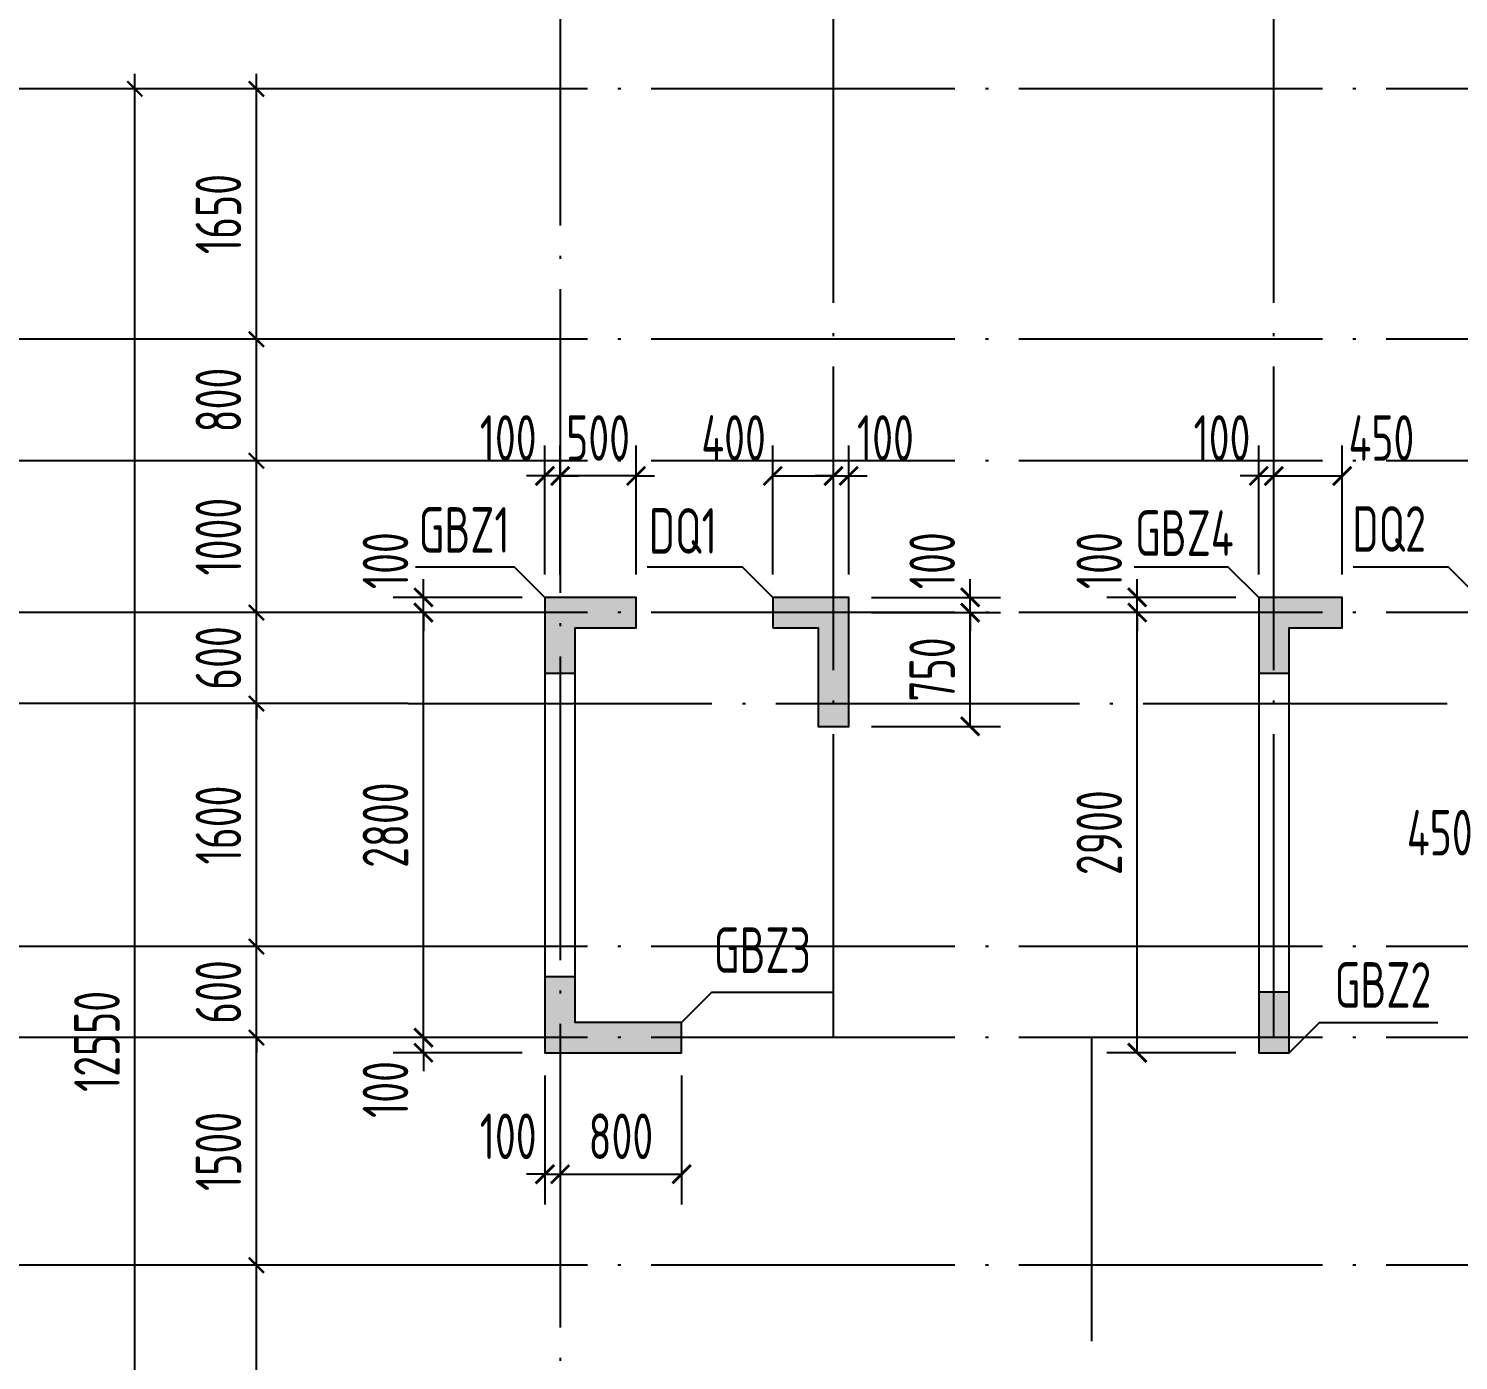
# Model space of a CAD drawing. Extents: x -812054 to 22247, y -644080 to 1003627.
# Drawn here: x -484319 to -474904, y -285887 to -277113 of the extents above; entities that cross this region are included whole.
import ezdxf
from ezdxf.enums import TextEntityAlignment as Align

# ---------------------------------------------------------------- set-up
doc = ezdxf.new("R2010")
doc.units = 0
doc.header["$LTSCALE"] = 1000
doc.linetypes.add('DOTE', pattern=[2.42, 2, -0.2, 0.02, -0.2])
doc.layers.get('0').update_dxf_attribs({"linetype": 'CONTINUOUS'})
doc.layers.get('DEFPOINTS').update_dxf_attribs({"linetype": 'CONTINUOUS'})
for name, color, linetype in [('A-AXIS', 1, 'CONTINUOUS'), ('A-DOTE', 10, 'DOTE'), ('S-Q墙实线', 6, 'CONTINUOUS'), ('S-Q墙标注', 3, 'CONTINUOUS'), ('S-X详图填充', 252, 'CONTINUOUS'), ('S-X详图实线', 4, 'CONTINUOUS'), ('S-Y一般标注', 3, 'CONTINUOUS'), ('S-Z柱编号', 6, 'CONTINUOUS')]:
    doc.layers.add(name, color=color, linetype=linetype)
doc.styles.add('TSSD_DIMENSION', font='Tssdeng.shx', dxfattribs={"width": 0.7, "bigfont": 'tssdchn.shx'})
doc.styles.add('TSSD_REIN', font='tssdeng.shx', dxfattribs={"width": 0.7, "height": 300, "bigfont": 'tssdchn.shx'})
doc.styles.add('结构文字', font='zstxt.shx', dxfattribs={"width": 0.7, "bigfont": 'zshz.shx'})
doc.dimstyles.new('STRUCK', dxfattribs={"dimtxt": 400, "dimasz": 121, "dimexe": 200, "dimexo": 150, "dimgap": 115, "dimtad": 1, "dimdec": 0, "dimdsep": 46, "dimtxsty": '结构文字', "dimblk": 'ARCHTICK', "dimcen": 400, "dimclrd": 3, "dimclre": 3, "dimclrt": 7, "dimadec": 0, "dimazin": 0, "dimtfac": 1, "dimtdec": 0, "dimtix": 1, "dimtmove": 2, "dimatfit": 3, "dimldrblk": '_DIMX', "dimfxl": 1, "dimtolj": 1, "dimtzin": 0, "dimarcsym": 0})
doc.dimstyles.new('TSSD_100_100', dxfattribs={"dimtxt": 300, "dimasz": 100, "dimexe": 100, "dimexo": 250, "dimgap": 100, "dimtad": 1, "dimdec": 0, "dimzin": 0, "dimdsep": 46, "dimtxsty": 'TSSD_DIMENSION', "dimblk": 'ARCHTICK', "dimcen": 0, "dimdle": 100, "dimclrt": 7, "dimadec": 0, "dimazin": 0, "dimtfac": 1, "dimtdec": 0, "dimtix": 1, "dimtmove": 2, "dimatfit": 3, "dimldrblk": 'ARCHTICK', "dimfxl": 1, "dimtolj": 1, "dimtzin": 0, "dimarcsym": 0})

# ---------------------------------------------------------------- blocks, each defined once
blk = doc.blocks.new('_ArchTick')
at = {"color": 0, "linetype": 'ByBlock', "const_width": 0.15}
blk.add_lwpolyline([(-0.5, -0.5), (0.5, 0.5)], dxfattribs=at)
blk = doc.blocks.new('*D161')
at = {"layer": 'DEFPOINTS', "color": 0, "transparency": 16777216}
for p in [(2600, 10900), (3600, 10900), (3600, 9400)]:
    blk.add_point(p, dxfattribs=at)
at = {"layer": 'S-Y一般标注', "color": 0, "lineweight": -2, "transparency": 16777216}
for p, q in [((2600, 9300), (2600, 11000)), ((3350, 10900), (2500, 10900)), ((3350, 9400), (2500, 9400))]:
    blk.add_line(p, q, dxfattribs=at)
at = {"layer": 'S-Y一般标注', "color": 0, "lineweight": -2, "transparency": 16777216, "xscale": 100, "yscale": 100, "zscale": 100}
for p, rotation in [((2600, 10900), 90), ((2600, 9400), 270)]:
    blk.add_blockref('_ArchTick', p, dxfattribs=dict(at, rotation=rotation))
at = {"layer": 'S-Y一般标注', "color": 7, "transparency": 16777216, "insert": (2350, 10150), "char_height": 300, "attachment_point": 5, "rotation": 90, "style": 'TSSD_DIMENSION'}
blk.add_mtext('\\A1;1500', dxfattribs=at)
blk = doc.blocks.new('*D162')
at = {"layer": 'DEFPOINTS', "color": 0, "transparency": 16777216}
for p in [(2600, 11500), (3600, 11500), (3600, 10900)]:
    blk.add_point(p, dxfattribs=at)
at = {"layer": 'S-Y一般标注', "color": 0, "lineweight": -2, "transparency": 16777216}
for p, q in [((2600, 11500), (2600, 11600)), ((3350, 11500), (2500, 11500)), ((2600, 10900), (2600, 11500)), ((3350, 10900), (2500, 10900)), ((2600, 10900), (2600, 10800))]:
    blk.add_line(p, q, dxfattribs=at)
at = {"layer": 'S-Y一般标注', "color": 0, "lineweight": -2, "transparency": 16777216, "xscale": 100, "yscale": 100, "zscale": 100}
for p, rotation in [((2600, 11500), 270), ((2600, 10900), 90)]:
    blk.add_blockref('_ArchTick', p, dxfattribs=dict(at, rotation=rotation))
at = {"layer": 'S-Y一般标注', "color": 7, "transparency": 16777216, "insert": (2350, 11200), "char_height": 300, "attachment_point": 5, "rotation": 90, "style": 'TSSD_DIMENSION'}
blk.add_mtext('\\A1;600', dxfattribs=at)
blk = doc.blocks.new('*D163')
at = {"layer": 'DEFPOINTS', "color": 0, "transparency": 16777216}
for p in [(2600, 13100.3), (3600, 13100.3), (3600, 11500)]:
    blk.add_point(p, dxfattribs=at)
at = {"layer": 'S-Y一般标注', "color": 0, "lineweight": -2, "transparency": 16777216}
for p, q in [((2600, 11400), (2600, 13200.3)), ((3350, 13100.3), (2500, 13100.3)), ((3350, 11500), (2500, 11500))]:
    blk.add_line(p, q, dxfattribs=at)
at = {"layer": 'S-Y一般标注', "color": 0, "lineweight": -2, "transparency": 16777216, "xscale": 100, "yscale": 100, "zscale": 100}
for p, rotation in [((2600, 13100.3), 90), ((2600, 11500), 270)]:
    blk.add_blockref('_ArchTick', p, dxfattribs=dict(at, rotation=rotation))
at = {"layer": 'S-Y一般标注', "color": 7, "transparency": 16777216, "insert": (2350, 12300.2), "char_height": 300, "attachment_point": 5, "rotation": 90, "style": 'TSSD_DIMENSION'}
blk.add_mtext('\\A1;1600', dxfattribs=at)
blk = doc.blocks.new('*D164')
at = {"layer": 'DEFPOINTS', "color": 0, "transparency": 16777216}
for p in [(2600, 13700), (3600, 13700), (3600, 13100.3)]:
    blk.add_point(p, dxfattribs=at)
at = {"layer": 'S-Y一般标注', "color": 0, "lineweight": -2, "transparency": 16777216}
for p, q in [((2600, 13700), (2600, 13800)), ((3350, 13700), (2500, 13700)), ((2600, 13100.3), (2600, 13700)), ((3350, 13100.3), (2500, 13100.3)), ((2600, 13100.3), (2600, 13000.3))]:
    blk.add_line(p, q, dxfattribs=at)
at = {"layer": 'S-Y一般标注', "color": 0, "lineweight": -2, "transparency": 16777216, "xscale": 100, "yscale": 100, "zscale": 100}
for p, rotation in [((2600, 13700), 270), ((2600, 13100.3), 90)]:
    blk.add_blockref('_ArchTick', p, dxfattribs=dict(at, rotation=rotation))
at = {"layer": 'S-Y一般标注', "color": 7, "transparency": 16777216, "insert": (2350, 13400.2), "char_height": 300, "attachment_point": 5, "rotation": 90, "style": 'TSSD_DIMENSION'}
blk.add_mtext('\\A1;600', dxfattribs=at)
blk = doc.blocks.new('*D165')
at = {"layer": 'DEFPOINTS', "color": 0, "transparency": 16777216}
for p in [(2600, 14700), (3600, 14700), (3600, 13700)]:
    blk.add_point(p, dxfattribs=at)
at = {"layer": 'S-Y一般标注', "color": 0, "lineweight": -2, "transparency": 16777216}
for p, q in [((2600, 13600), (2600, 14800)), ((3350, 14700), (2500, 14700)), ((3350, 13700), (2500, 13700))]:
    blk.add_line(p, q, dxfattribs=at)
at = {"layer": 'S-Y一般标注', "color": 0, "lineweight": -2, "transparency": 16777216, "xscale": 100, "yscale": 100, "zscale": 100}
for p, rotation in [((2600, 14700), 90), ((2600, 13700), 270)]:
    blk.add_blockref('_ArchTick', p, dxfattribs=dict(at, rotation=rotation))
at = {"layer": 'S-Y一般标注', "color": 7, "transparency": 16777216, "insert": (2350, 14200), "char_height": 300, "attachment_point": 5, "rotation": 90, "style": 'TSSD_DIMENSION'}
blk.add_mtext('\\A1;1000', dxfattribs=at)
blk = doc.blocks.new('*D166')
at = {"layer": 'DEFPOINTS', "color": 0, "transparency": 16777216}
for p in [(1800, 17150), (3600, 17150), (3600, 4600)]:
    blk.add_point(p, dxfattribs=at)
at = {"layer": 'S-Y一般标注', "color": 0, "lineweight": -2, "transparency": 16777216}
for p, q in [((1800, 4500), (1800, 17250)), ((3350, 17150), (1700, 17150)), ((3350, 4600), (1700, 4600))]:
    blk.add_line(p, q, dxfattribs=at)
at = {"layer": 'S-Y一般标注', "color": 0, "lineweight": -2, "transparency": 16777216, "xscale": 100, "yscale": 100, "zscale": 100}
for p, rotation in [((1800, 17150), 90), ((1800, 4600), 270)]:
    blk.add_blockref('_ArchTick', p, dxfattribs=dict(at, rotation=rotation))
at = {"layer": 'S-Y一般标注', "color": 7, "transparency": 16777216, "insert": (1550, 10875), "char_height": 300, "attachment_point": 5, "rotation": 90, "style": 'TSSD_DIMENSION'}
blk.add_mtext('\\A1;12550', dxfattribs=at)
blk = doc.blocks.new('*D167')
at = {"layer": 'DEFPOINTS', "color": 0, "transparency": 16777216}
for p in [(2600, 15500), (3600, 15500), (3600, 14700)]:
    blk.add_point(p, dxfattribs=at)
at = {"layer": 'S-Y一般标注', "color": 0, "lineweight": -2, "transparency": 16777216}
for p, q in [((2600, 14600), (2600, 15600)), ((3350, 15500), (2500, 15500)), ((3350, 14700), (2500, 14700))]:
    blk.add_line(p, q, dxfattribs=at)
at = {"layer": 'S-Y一般标注', "color": 0, "lineweight": -2, "transparency": 16777216, "xscale": 100, "yscale": 100, "zscale": 100}
for p, rotation in [((2600, 15500), 90), ((2600, 14700), 270)]:
    blk.add_blockref('_ArchTick', p, dxfattribs=dict(at, rotation=rotation))
at = {"layer": 'S-Y一般标注', "color": 7, "transparency": 16777216, "insert": (2350, 15100), "char_height": 300, "attachment_point": 5, "rotation": 90, "style": 'TSSD_DIMENSION'}
blk.add_mtext('\\A1;800', dxfattribs=at)
blk = doc.blocks.new('*D169')
at = {"layer": 'DEFPOINTS', "color": 0, "transparency": 16777216}
for p in [(2600, 9400), (3600, 9400), (3600, 6400)]:
    blk.add_point(p, dxfattribs=at)
at = {"layer": 'S-Y一般标注', "color": 0, "lineweight": -2, "transparency": 16777216}
for p, q in [((2600, 6300), (2600, 9500)), ((3350, 9400), (2500, 9400)), ((3350, 6400), (2500, 6400))]:
    blk.add_line(p, q, dxfattribs=at)
at = {"layer": 'S-Y一般标注', "color": 0, "lineweight": -2, "transparency": 16777216, "xscale": 100, "yscale": 100, "zscale": 100}
for p, rotation in [((2600, 9400), 90), ((2600, 6400), 270)]:
    blk.add_blockref('_ArchTick', p, dxfattribs=dict(at, rotation=rotation))
at = {"layer": 'S-Y一般标注', "color": 7, "transparency": 16777216, "insert": (2350, 7900), "char_height": 300, "attachment_point": 5, "rotation": 90, "style": 'TSSD_DIMENSION'}
blk.add_mtext('\\A1;3000', dxfattribs=at)
blk = doc.blocks.new('*D198')
at = {"layer": 'DEFPOINTS', "color": 0, "transparency": 16777216}
for p in [(2600, 17150), (3600, 17150), (3600, 15500)]:
    blk.add_point(p, dxfattribs=at)
at = {"layer": 'S-Y一般标注', "color": 0, "lineweight": -2, "transparency": 16777216}
for p, q in [((2600, 15400), (2600, 17250)), ((3350, 17150), (2500, 17150)), ((3350, 15500), (2500, 15500))]:
    blk.add_line(p, q, dxfattribs=at)
at = {"layer": 'S-Y一般标注', "color": 0, "lineweight": -2, "transparency": 16777216, "xscale": 100, "yscale": 100, "zscale": 100}
for p, rotation in [((2600, 17150), 90), ((2600, 15500), 270)]:
    blk.add_blockref('_ArchTick', p, dxfattribs=dict(at, rotation=rotation))
at = {"layer": 'S-Y一般标注', "color": 7, "transparency": 16777216, "insert": (2350, 16325), "char_height": 300, "attachment_point": 5, "rotation": 90, "style": 'TSSD_DIMENSION'}
blk.add_mtext('\\A1;1650', dxfattribs=at)
blk = doc.blocks.new('*D1658')
at = {"layer": 'DEFPOINTS', "color": 0, "transparency": 16777216}
for p in [(-481718.9, -283760.3), (-480918.9, -283760.3), (-480918.9, -283860.3)]:
    blk.add_point(p, dxfattribs=at)
at = {"layer": 'S-Q墙标注', "color": 3, "lineweight": -2, "transparency": 16777216}
for p, q in [((-481718.9, -283760.3), (-481718.9, -283639.3)), ((-481068.9, -283760.3), (-481918.9, -283760.3)), ((-481718.9, -283860.3), (-481718.9, -283760.3)), ((-481068.9, -283860.3), (-481918.9, -283860.3)), ((-481718.9, -283860.3), (-481718.9, -283981.3))]:
    blk.add_line(p, q, dxfattribs=at)
at = {"layer": 'S-Q墙标注', "color": 3, "lineweight": -2, "transparency": 16777216, "xscale": 121, "yscale": 121, "zscale": 121}
for p, rotation in [((-481718.9, -283760.3), 270), ((-481718.9, -283860.3), 90)]:
    blk.add_blockref('_ArchTick', p, dxfattribs=dict(at, rotation=rotation))
at = {"layer": 'S-Q墙标注', "color": 7, "transparency": 16777216, "insert": (-481968.9, -284102.3), "char_height": 300, "attachment_point": 5, "rotation": 90, "style": 'TSSD_REIN'}
blk.add_mtext('\\A1;100', dxfattribs=at)
blk = doc.blocks.new('_DIMX')
blk.add_line((-150, 0), (150, 0))
at = {"const_width": 50}
blk.add_lwpolyline([(-70, -70), (70, 70)], dxfattribs=at)
blk = doc.blocks.new('*D1659')
at = {"layer": 'DEFPOINTS', "color": 0, "transparency": 16777216}
for p in [(-481718.9, -280960.3), (-480918.9, -280960.3), (-480918.9, -283760.3)]:
    blk.add_point(p, dxfattribs=at)
at = {"layer": 'S-Q墙标注', "color": 3, "lineweight": -2, "transparency": 16777216}
for p, q in [((-481068.9, -280960.3), (-481918.9, -280960.3)), ((-481718.9, -283760.3), (-481718.9, -280960.3)), ((-481068.9, -283760.3), (-481918.9, -283760.3))]:
    blk.add_line(p, q, dxfattribs=at)
at = {"layer": 'S-Q墙标注', "color": 3, "lineweight": -2, "transparency": 16777216, "xscale": 121, "yscale": 121, "zscale": 121}
for p, rotation in [((-481718.9, -280960.3), 90), ((-481718.9, -283760.3), 270)]:
    blk.add_blockref('_ArchTick', p, dxfattribs=dict(at, rotation=rotation))
at = {"layer": 'S-Q墙标注', "color": 7, "transparency": 16777216, "insert": (-481968.9, -282360.3), "char_height": 300, "attachment_point": 5, "rotation": 90, "style": 'TSSD_REIN'}
blk.add_mtext('\\A1;2800', dxfattribs=at)
blk = doc.blocks.new('*D1660')
at = {"layer": 'DEFPOINTS', "color": 0, "transparency": 16777216}
for p in [(-481718.9, -280860.3), (-480918.9, -280860.3), (-480918.9, -280960.3)]:
    blk.add_point(p, dxfattribs=at)
at = {"layer": 'S-Q墙标注', "color": 3, "lineweight": -2, "transparency": 16777216}
for p, q in [((-481718.9, -280860.3), (-481718.9, -280739.3)), ((-481068.9, -280860.3), (-481918.9, -280860.3)), ((-481718.9, -280960.3), (-481718.9, -280860.3)), ((-481068.9, -280960.3), (-481918.9, -280960.3)), ((-481718.9, -280960.3), (-481718.9, -281081.3))]:
    blk.add_line(p, q, dxfattribs=at)
at = {"layer": 'S-Q墙标注', "color": 3, "lineweight": -2, "transparency": 16777216, "xscale": 121, "yscale": 121, "zscale": 121}
for p, rotation in [((-481718.9, -280860.3), 270), ((-481718.9, -280960.3), 90)]:
    blk.add_blockref('_ArchTick', p, dxfattribs=dict(at, rotation=rotation))
at = {"layer": 'S-Q墙标注', "color": 7, "transparency": 16777216, "insert": (-481968.9, -280618.4), "char_height": 300, "attachment_point": 5, "rotation": 90, "style": 'TSSD_REIN'}
blk.add_mtext('\\A1;100', dxfattribs=at)
blk = doc.blocks.new('*D1661')
at = {"layer": 'DEFPOINTS', "color": 0, "transparency": 16777216}
for p in [(-480918.9, -283860.3), (-480818.9, -283860.3), (-480818.9, -284660.3)]:
    blk.add_point(p, dxfattribs=at)
at = {"layer": 'S-Q墙标注', "color": 3, "lineweight": -2, "transparency": 16777216}
for p, q in [((-480918.9, -284010.3), (-480918.9, -284860.3)), ((-480818.9, -284010.3), (-480818.9, -284860.3)), ((-480918.9, -284660.3), (-481039.9, -284660.3)), ((-480918.9, -284660.3), (-480818.9, -284660.3)), ((-480818.9, -284660.3), (-480697.9, -284660.3))]:
    blk.add_line(p, q, dxfattribs=at)
at = {"layer": 'S-Q墙标注', "color": 3, "lineweight": -2, "transparency": 16777216, "xscale": 121, "yscale": 121, "zscale": 121}
blk.add_blockref('_ArchTick', (-480918.9, -284660.3), dxfattribs=at)
at = {"layer": 'S-Q墙标注', "color": 3, "lineweight": -2, "transparency": 16777216, "xscale": 121, "yscale": 121, "zscale": 121, "rotation": 180}
blk.add_blockref('_ArchTick', (-480818.9, -284660.3), dxfattribs=at)
at = {"layer": 'S-Q墙标注', "color": 7, "transparency": 16777216, "insert": (-481160.8, -284410.3), "char_height": 300, "attachment_point": 5, "style": 'TSSD_REIN'}
blk.add_mtext('\\A1;100', dxfattribs=at)
blk = doc.blocks.new('*D1662')
at = {"layer": 'DEFPOINTS', "color": 0, "transparency": 16777216}
for p in [(-480818.9, -283860.3), (-480018.8, -283860.3), (-480018.8, -284660.3)]:
    blk.add_point(p, dxfattribs=at)
at = {"layer": 'S-Q墙标注', "color": 3, "lineweight": -2, "transparency": 16777216}
for p, q in [((-480818.9, -284010.3), (-480818.9, -284860.3)), ((-480018.8, -284010.3), (-480018.8, -284860.3)), ((-480818.9, -284660.3), (-480018.8, -284660.3))]:
    blk.add_line(p, q, dxfattribs=at)
at = {"layer": 'S-Q墙标注', "color": 3, "lineweight": -2, "transparency": 16777216, "xscale": 121, "yscale": 121, "zscale": 121, "rotation": 180}
blk.add_blockref('_ArchTick', (-480818.9, -284660.3), dxfattribs=at)
at = {"layer": 'S-Q墙标注', "color": 3, "lineweight": -2, "transparency": 16777216, "xscale": 121, "yscale": 121, "zscale": 121}
blk.add_blockref('_ArchTick', (-480018.8, -284660.3), dxfattribs=at)
at = {"layer": 'S-Q墙标注', "color": 7, "transparency": 16777216, "insert": (-480418.8, -284410.3), "char_height": 300, "attachment_point": 5, "style": 'TSSD_REIN'}
blk.add_mtext('\\A1;800', dxfattribs=at)
blk = doc.blocks.new('*D1665')
at = {"layer": 'DEFPOINTS', "color": 0, "transparency": 16777216}
for p in [(-480818.9, -280060.3), (-480818.9, -280860.3), (-480318.9, -280860.3)]:
    blk.add_point(p, dxfattribs=at)
at = {"layer": 'S-Q墙标注', "color": 3, "lineweight": -2, "transparency": 16777216}
for p, q in [((-480818.9, -280710.3), (-480818.9, -279860.3)), ((-480318.9, -280710.3), (-480318.9, -279860.3)), ((-480818.9, -280060.3), (-480939.9, -280060.3)), ((-480318.9, -280060.3), (-480818.9, -280060.3)), ((-480318.9, -280060.3), (-480197.9, -280060.3))]:
    blk.add_line(p, q, dxfattribs=at)
at = {"layer": 'S-Q墙标注', "color": 3, "lineweight": -2, "transparency": 16777216, "xscale": 121, "yscale": 121, "zscale": 121}
blk.add_blockref('_ArchTick', (-480818.9, -280060.3), dxfattribs=at)
at = {"layer": 'S-Q墙标注', "color": 3, "lineweight": -2, "transparency": 16777216, "xscale": 121, "yscale": 121, "zscale": 121, "rotation": 180}
blk.add_blockref('_ArchTick', (-480318.9, -280060.3), dxfattribs=at)
at = {"layer": 'S-Q墙标注', "color": 7, "transparency": 16777216, "insert": (-480568.9, -279810.3), "char_height": 300, "attachment_point": 5, "style": 'TSSD_REIN'}
blk.add_mtext('\\A1;500', dxfattribs=at)
blk = doc.blocks.new('*D1666')
at = {"layer": 'DEFPOINTS', "color": 0, "transparency": 16777216}
for p in [(-480918.9, -280060.3), (-480918.9, -280860.3), (-480818.9, -280860.3)]:
    blk.add_point(p, dxfattribs=at)
at = {"layer": 'S-Q墙标注', "color": 3, "lineweight": -2, "transparency": 16777216}
for p, q in [((-480918.9, -280710.3), (-480918.9, -279860.3)), ((-480818.9, -280710.3), (-480818.9, -279860.3)), ((-480918.9, -280060.3), (-481039.9, -280060.3)), ((-480818.9, -280060.3), (-480918.9, -280060.3)), ((-480818.9, -280060.3), (-480697.9, -280060.3))]:
    blk.add_line(p, q, dxfattribs=at)
at = {"layer": 'S-Q墙标注', "color": 3, "lineweight": -2, "transparency": 16777216, "xscale": 121, "yscale": 121, "zscale": 121}
blk.add_blockref('_ArchTick', (-480918.9, -280060.3), dxfattribs=at)
at = {"layer": 'S-Q墙标注', "color": 3, "lineweight": -2, "transparency": 16777216, "xscale": 121, "yscale": 121, "zscale": 121, "rotation": 180}
blk.add_blockref('_ArchTick', (-480818.9, -280060.3), dxfattribs=at)
at = {"layer": 'S-Q墙标注', "color": 7, "transparency": 16777216, "insert": (-481160.8, -279810.3), "char_height": 300, "attachment_point": 5, "style": 'TSSD_REIN'}
blk.add_mtext('\\A1;100', dxfattribs=at)
blk = doc.blocks.new('*D1677')
at = {"layer": 'DEFPOINTS', "color": 0, "transparency": 16777216}
for p in [(-478918.8, -280960.3), (-478118.8, -280960.3), (-478918.8, -281710.3)]:
    blk.add_point(p, dxfattribs=at)
at = {"layer": 'S-Q墙标注', "color": 3, "lineweight": -2, "transparency": 16777216}
for p, q in [((-478768.8, -280960.3), (-477918.8, -280960.3)), ((-478118.8, -281710.3), (-478118.8, -280960.3)), ((-478768.8, -281710.3), (-477918.8, -281710.3))]:
    blk.add_line(p, q, dxfattribs=at)
at = {"layer": 'S-Q墙标注', "color": 3, "lineweight": -2, "transparency": 16777216, "xscale": 121, "yscale": 121, "zscale": 121}
for p, rotation in [((-478118.8, -280960.3), 90), ((-478118.8, -281710.3), 270)]:
    blk.add_blockref('_ArchTick', p, dxfattribs=dict(at, rotation=rotation))
at = {"layer": 'S-Q墙标注', "color": 7, "transparency": 16777216, "insert": (-478368.8, -281335.3), "char_height": 300, "attachment_point": 5, "rotation": 90, "style": 'TSSD_REIN'}
blk.add_mtext('\\A1;750', dxfattribs=at)
blk = doc.blocks.new('*D1678')
at = {"layer": 'DEFPOINTS', "color": 0, "transparency": 16777216}
for p in [(-478918.8, -280860.3), (-478118.8, -280860.3), (-478918.8, -280960.3)]:
    blk.add_point(p, dxfattribs=at)
at = {"layer": 'S-Q墙标注', "color": 3, "lineweight": -2, "transparency": 16777216}
for p, q in [((-478118.8, -280860.3), (-478118.8, -280739.3)), ((-478768.8, -280860.3), (-477918.8, -280860.3)), ((-478118.8, -280960.3), (-478118.8, -280860.3)), ((-478768.8, -280960.3), (-477918.8, -280960.3)), ((-478118.8, -280960.3), (-478118.8, -281081.3))]:
    blk.add_line(p, q, dxfattribs=at)
at = {"layer": 'S-Q墙标注', "color": 3, "lineweight": -2, "transparency": 16777216, "xscale": 121, "yscale": 121, "zscale": 121}
for p, rotation in [((-478118.8, -280860.3), 270), ((-478118.8, -280960.3), 90)]:
    blk.add_blockref('_ArchTick', p, dxfattribs=dict(at, rotation=rotation))
at = {"layer": 'S-Q墙标注', "color": 7, "transparency": 16777216, "insert": (-478368.8, -280618.4), "char_height": 300, "attachment_point": 5, "rotation": 90, "style": 'TSSD_REIN'}
blk.add_mtext('\\A1;100', dxfattribs=at)
blk = doc.blocks.new('*D1679')
at = {"layer": 'DEFPOINTS', "color": 0, "transparency": 16777216}
for p in [(-479018.9, -280060.3), (-479418.8, -280860.3), (-479018.9, -280860.3)]:
    blk.add_point(p, dxfattribs=at)
at = {"layer": 'S-Q墙标注', "color": 3, "lineweight": -2, "transparency": 16777216}
for p, q in [((-479418.8, -280710.3), (-479418.8, -279860.3)), ((-479018.9, -280710.3), (-479018.9, -279860.3)), ((-479418.8, -280060.3), (-479018.9, -280060.3))]:
    blk.add_line(p, q, dxfattribs=at)
at = {"layer": 'S-Q墙标注', "color": 3, "lineweight": -2, "transparency": 16777216, "xscale": 121, "yscale": 121, "zscale": 121, "rotation": 180}
blk.add_blockref('_ArchTick', (-479418.8, -280060.3), dxfattribs=at)
at = {"layer": 'S-Q墙标注', "color": 3, "lineweight": -2, "transparency": 16777216, "xscale": 121, "yscale": 121, "zscale": 121}
blk.add_blockref('_ArchTick', (-479018.9, -280060.3), dxfattribs=at)
at = {"layer": 'S-Q墙标注', "color": 7, "transparency": 16777216, "insert": (-479676.8, -279810.3), "char_height": 300, "attachment_point": 5, "style": 'TSSD_REIN'}
blk.add_mtext('\\A1;400', dxfattribs=at)
blk = doc.blocks.new('*D1680')
at = {"layer": 'DEFPOINTS', "color": 0, "transparency": 16777216}
for p in [(-478918.8, -280060.3), (-479018.9, -280860.3), (-478918.8, -280860.3)]:
    blk.add_point(p, dxfattribs=at)
at = {"layer": 'S-Q墙标注', "color": 3, "lineweight": -2, "transparency": 16777216}
for p, q in [((-479018.9, -280710.3), (-479018.9, -279860.3)), ((-478918.8, -280710.3), (-478918.8, -279860.3)), ((-479018.9, -280060.3), (-479139.9, -280060.3)), ((-479018.9, -280060.3), (-478918.8, -280060.3)), ((-478918.8, -280060.3), (-478797.8, -280060.3))]:
    blk.add_line(p, q, dxfattribs=at)
at = {"layer": 'S-Q墙标注', "color": 3, "lineweight": -2, "transparency": 16777216, "xscale": 121, "yscale": 121, "zscale": 121}
blk.add_blockref('_ArchTick', (-479018.9, -280060.3), dxfattribs=at)
at = {"layer": 'S-Q墙标注', "color": 3, "lineweight": -2, "transparency": 16777216, "xscale": 121, "yscale": 121, "zscale": 121, "rotation": 180}
blk.add_blockref('_ArchTick', (-478918.8, -280060.3), dxfattribs=at)
at = {"layer": 'S-Q墙标注', "color": 7, "transparency": 16777216, "insert": (-478676.9, -279810.3), "char_height": 300, "attachment_point": 5, "style": 'TSSD_REIN'}
blk.add_mtext('\\A1;100', dxfattribs=at)
blk = doc.blocks.new('*D1681')
at = {"layer": 'DEFPOINTS', "color": 0, "transparency": 16777216}
for p in [(-477018.8, -280960.3), (-476218.8, -280960.3), (-476218.8, -283860.3)]:
    blk.add_point(p, dxfattribs=at)
at = {"layer": 'S-Q墙标注', "color": 3, "lineweight": -2, "transparency": 16777216}
for p, q in [((-476368.8, -280960.3), (-477218.8, -280960.3)), ((-477018.8, -283860.3), (-477018.8, -280960.3)), ((-476368.8, -283860.3), (-477218.8, -283860.3))]:
    blk.add_line(p, q, dxfattribs=at)
at = {"layer": 'S-Q墙标注', "color": 3, "lineweight": -2, "transparency": 16777216, "xscale": 121, "yscale": 121, "zscale": 121}
for p, rotation in [((-477018.8, -280960.3), 90), ((-477018.8, -283860.3), 270)]:
    blk.add_blockref('_ArchTick', p, dxfattribs=dict(at, rotation=rotation))
at = {"layer": 'S-Q墙标注', "color": 7, "transparency": 16777216, "insert": (-477268.8, -282410.3), "char_height": 300, "attachment_point": 5, "rotation": 90, "style": 'TSSD_REIN'}
blk.add_mtext('\\A1;2900', dxfattribs=at)
blk = doc.blocks.new('*D1682')
at = {"layer": 'DEFPOINTS', "color": 0, "transparency": 16777216}
for p in [(-477018.8, -280860.3), (-476218.8, -280860.3), (-476218.8, -280960.3)]:
    blk.add_point(p, dxfattribs=at)
at = {"layer": 'S-Q墙标注', "color": 3, "lineweight": -2, "transparency": 16777216}
for p, q in [((-477018.8, -280860.3), (-477018.8, -280739.3)), ((-476368.8, -280860.3), (-477218.8, -280860.3)), ((-477018.8, -280960.3), (-477018.8, -280860.3)), ((-476368.8, -280960.3), (-477218.8, -280960.3)), ((-477018.8, -280960.3), (-477018.8, -281081.3))]:
    blk.add_line(p, q, dxfattribs=at)
at = {"layer": 'S-Q墙标注', "color": 3, "lineweight": -2, "transparency": 16777216, "xscale": 121, "yscale": 121, "zscale": 121}
for p, rotation in [((-477018.8, -280860.3), 270), ((-477018.8, -280960.3), 90)]:
    blk.add_blockref('_ArchTick', p, dxfattribs=dict(at, rotation=rotation))
at = {"layer": 'S-Q墙标注', "color": 7, "transparency": 16777216, "insert": (-477268.8, -280618.4), "char_height": 300, "attachment_point": 5, "rotation": 90, "style": 'TSSD_REIN'}
blk.add_mtext('\\A1;100', dxfattribs=at)
blk = doc.blocks.new('*D1683')
at = {"layer": 'DEFPOINTS', "color": 0, "transparency": 16777216}
for p in [(-476118.9, -280060.3), (-476218.8, -280860.3), (-476118.9, -280860.3)]:
    blk.add_point(p, dxfattribs=at)
at = {"layer": 'S-Q墙标注', "color": 3, "lineweight": -2, "transparency": 16777216}
for p, q in [((-476218.8, -280710.3), (-476218.8, -279860.3)), ((-476118.9, -280710.3), (-476118.9, -279860.3)), ((-476218.8, -280060.3), (-476339.8, -280060.3)), ((-476218.8, -280060.3), (-476118.9, -280060.3)), ((-476118.9, -280060.3), (-475997.9, -280060.3))]:
    blk.add_line(p, q, dxfattribs=at)
at = {"layer": 'S-Q墙标注', "color": 3, "lineweight": -2, "transparency": 16777216, "xscale": 121, "yscale": 121, "zscale": 121}
blk.add_blockref('_ArchTick', (-476218.8, -280060.3), dxfattribs=at)
at = {"layer": 'S-Q墙标注', "color": 3, "lineweight": -2, "transparency": 16777216, "xscale": 121, "yscale": 121, "zscale": 121, "rotation": 180}
blk.add_blockref('_ArchTick', (-476118.9, -280060.3), dxfattribs=at)
at = {"layer": 'S-Q墙标注', "color": 7, "transparency": 16777216, "insert": (-476460.8, -279810.3), "char_height": 300, "attachment_point": 5, "style": 'TSSD_REIN'}
blk.add_mtext('\\A1;100', dxfattribs=at)
blk = doc.blocks.new('*D1684')
at = {"layer": 'DEFPOINTS', "color": 0, "transparency": 16777216}
for p in [(-475668.8, -280060.3), (-476118.9, -280860.3), (-475668.8, -280860.3)]:
    blk.add_point(p, dxfattribs=at)
at = {"layer": 'S-Q墙标注', "color": 3, "lineweight": -2, "transparency": 16777216}
for p, q in [((-476118.9, -280710.3), (-476118.9, -279860.3)), ((-475668.8, -280710.3), (-475668.8, -279860.3)), ((-476118.9, -280060.3), (-475668.8, -280060.3))]:
    blk.add_line(p, q, dxfattribs=at)
at = {"layer": 'S-Q墙标注', "color": 3, "lineweight": -2, "transparency": 16777216, "xscale": 121, "yscale": 121, "zscale": 121, "rotation": 180}
blk.add_blockref('_ArchTick', (-476118.9, -280060.3), dxfattribs=at)
at = {"layer": 'S-Q墙标注', "color": 3, "lineweight": -2, "transparency": 16777216, "xscale": 121, "yscale": 121, "zscale": 121}
blk.add_blockref('_ArchTick', (-475668.8, -280060.3), dxfattribs=at)
at = {"layer": 'S-Q墙标注', "color": 7, "transparency": 16777216, "insert": (-475410.8, -279810.3), "char_height": 300, "attachment_point": 5, "style": 'TSSD_REIN'}
blk.add_mtext('\\A1;450', dxfattribs=at)
blk = doc.blocks.new('*D1687')
at = {"layer": 'DEFPOINTS', "color": 0, "transparency": 16777216}
for p in [(-474768.8, -281860.3), (-474318.9, -281860.3), (-474318.9, -282660.3)]:
    blk.add_point(p, dxfattribs=at)
at = {"layer": 'S-Q墙标注', "color": 3, "lineweight": -2, "transparency": 16777216}
for p, q in [((-474768.8, -282010.3), (-474768.8, -282860.3)), ((-474318.9, -282010.3), (-474318.9, -282860.3)), ((-474768.8, -282660.3), (-474318.9, -282660.3))]:
    blk.add_line(p, q, dxfattribs=at)
at = {"layer": 'S-Q墙标注', "color": 3, "lineweight": -2, "transparency": 16777216, "xscale": 121, "yscale": 121, "zscale": 121, "rotation": 180}
blk.add_blockref('_ArchTick', (-474768.8, -282660.3), dxfattribs=at)
at = {"layer": 'S-Q墙标注', "color": 3, "lineweight": -2, "transparency": 16777216, "xscale": 121, "yscale": 121, "zscale": 121}
blk.add_blockref('_ArchTick', (-474318.9, -282660.3), dxfattribs=at)
at = {"layer": 'S-Q墙标注', "color": 7, "transparency": 16777216, "insert": (-475026.8, -282410.3), "char_height": 300, "attachment_point": 5, "style": 'TSSD_REIN'}
blk.add_mtext('\\A1;450', dxfattribs=at)
blk = doc.blocks.new('20210726.16395156')
at = {"layer": 'A-AXIS'}
for p, q in [((3600, 17150), (800, 17150)), ((3600, 15500), (800, 15500)), ((3600, 14700), (800, 14700)), ((3600, 13700), (800, 13700)), ((3600, 13100.3), (800, 13100.3)), ((3600, 11500), (800, 11500)), ((3600, 10900), (800, 10900)), ((3600, 9400), (800, 9400))]:
    blk.add_line(p, q, dxfattribs=at)
at = {"layer": 'A-DOTE'}
for p, q in [((4600, 18249.9), (4600, 3600)), ((6400, 10900), (6400, 18249.9)), ((9300, 10900), (9300, 18249.9)), ((55600, 17150), (3600, 17150)), ((55600, 15500), (3600, 15500)), ((55600, 14700), (3600, 14700)), ((55600, 13700), (3600, 13700)), ((3600, 13100.3), (55600, 13100.3)), ((55600, 11500), (3600, 11500)), ((55600, 10900), (3600, 10900)), ((8100, 10900), (8100, 3600)), ((55600, 9400), (3600, 9400))]:
    blk.add_line(p, q, dxfattribs=at)
at = {"layer": 'S-Y一般标注'}
for base, p1, p2, picture, middle in [((1800, 17150), (3600, 4600), (3600, 17150), '*D166', (1550, 10875)), ((2600, 17150), (3600, 15500), (3600, 17150), '*D198', (2350, 16325)), ((2600, 15500), (3600, 14700), (3600, 15500), '*D167', (2350, 15100)), ((2600, 14700), (3600, 13700), (3600, 14700), '*D165', (2350, 14200)), ((2600, 13700), (3600, 13100.3), (3600, 13700), '*D164', (2350, 13400.2)), ((2600, 13100.3), (3600, 11500), (3600, 13100.3), '*D163', (2350, 12300.2)), ((2600, 11500), (3600, 10900), (3600, 11500), '*D162', (2350, 11200)), ((2600, 10900), (3600, 9400), (3600, 10900), '*D161', (2350, 10150)), ((2600, 9400), (3600, 6400), (3600, 9400), '*D169', (2350, 7900))]:
    dim = blk.add_linear_dim(base=base, p1=p1, p2=p2, angle=90, dimstyle='TSSD_100_100', dxfattribs=at)
    dim.commit()
    dim.dimension.update_dxf_attribs({"geometry": picture, "text_midpoint": middle})

msp = doc.modelspace()

# ---------------------------------------------------------------- hatches: boundary and pattern name
at = {"layer": 'S-X详图填充'}
h = msp.add_hatch(color=256, dxfattribs=at)
h.dxf.hatch_style = 1
h.paths.add_polyline_path([(-480918.85, -281360.33), (-480718.85, -281360.33), (-480718.85, -281060.33), (-480318.85, -281060.33), (-480318.85, -280860.33), (-480918.85, -280860.33)])
h = msp.add_hatch(color=256, dxfattribs=at)
h.dxf.hatch_style = 1
h.paths.add_polyline_path([(-479418.76, -281060.33), (-479118.84, -281060.33), (-479118.84, -281710.31), (-478918.84, -281710.31), (-478918.84, -280860.33), (-479418.76, -280860.33)])
h = msp.add_hatch(color=256, dxfattribs=at)
h.dxf.hatch_style = 1
h.paths.add_polyline_path([(-476218.84, -281360.33), (-476018.84, -281360.33), (-476018.84, -281060.33), (-475668.84, -281060.33), (-475668.84, -280860.33), (-476218.84, -280860.33)])
h = msp.add_hatch(color=256, dxfattribs=at)
h.dxf.hatch_style = 1
h.paths.add_polyline_path([(-480718.85, -283360.33), (-480918.85, -283360.33), (-480918.85, -283860.33), (-480018.85, -283860.33), (-480018.85, -283660.33), (-480718.85, -283660.33)])
h = msp.add_hatch(color=256, dxfattribs=at)
h.dxf.hatch_style = 1
h.paths.add_polyline_path([(-476018.84, -283460.33), (-476218.84, -283460.33), (-476218.84, -283860.33), (-476018.84, -283860.33)])

# ---------------------------------------------------------------- linework, layer by layer
at = {"layer": 'S-Q墙实线'}
for points in [[(-480718.85, -281060.33), (-480318.85, -281060.33), (-480318.85, -280860.33), (-480918.85, -280860.33), (-480918.85, -283860.33), (-480018.85, -283860.33), (-480018.85, -283660.33), (-480718.85, -283660.33)], [(-479418.76, -281060.33), (-479118.84, -281060.33), (-479118.84, -281710.31), (-478918.84, -281710.31), (-478918.84, -280860.33), (-479418.76, -280860.33)], [(-476018.84, -281060.33), (-475668.84, -281060.33), (-475668.84, -280860.33), (-476218.84, -280860.33), (-476218.84, -283860.33), (-476018.84, -283860.33)]]:
    msp.add_lwpolyline(points, close=True, dxfattribs=at)
at = {"layer": 'S-X详图实线'}
for points in [[(-480918.85, -281360.33), (-480718.85, -281360.33), (-480718.85, -281060.33), (-480318.85, -281060.33), (-480318.85, -280860.33), (-480918.85, -280860.33), (-480918.85, -281360.33)], [(-479418.76, -281060.33), (-479118.84, -281060.33), (-479118.84, -281710.31), (-478918.84, -281710.31), (-478918.84, -280860.33), (-479418.76, -280860.33), (-479418.76, -281060.33)], [(-476218.84, -281360.33), (-476018.84, -281360.33), (-476018.84, -281060.33), (-475668.84, -281060.33), (-475668.84, -280860.33), (-476218.84, -280860.33), (-476218.84, -281360.33)], [(-480718.85, -283360.33), (-480918.85, -283360.33), (-480918.85, -283860.33), (-480018.85, -283860.33), (-480018.85, -283660.33), (-480718.85, -283660.33), (-480718.85, -283360.33)], [(-476018.84, -283460.33), (-476218.84, -283460.33), (-476218.84, -283860.33), (-476018.84, -283860.33), (-476018.84, -283460.33)]]:
    msp.add_lwpolyline(points, close=True, dxfattribs=at)
at = {"layer": 'S-Z柱编号', "color": 7}
for points in [[(-480918.85, -280860.33), (-481118.85, -280660.33), (-481770.43, -280660.33)], [(-479418.76, -280860.33), (-479618.76, -280660.33), (-480246.23, -280660.33)], [(-476218.84, -280860.33), (-476418.84, -280660.33), (-477038.92, -280660.33)], [(-474768.76, -280860.33), (-474968.76, -280660.33), (-475597.18, -280660.33)], [(-480018.85, -283660.33), (-479818.85, -283460.33), (-479019.06, -283460.33)], [(-476018.84, -283860.33), (-475818.84, -283660.33), (-475038.93, -283660.33)]]:
    msp.add_lwpolyline(points, dxfattribs=at)

# ---------------------------------------------------------------- block references
at = {"layer": 'A-DOTE'}
msp.add_blockref('20210726.16395156', (-485418.85, -294660.38), dxfattribs=at)

# ---------------------------------------------------------------- texts
at = {"layer": 'S-Z柱编号', "color": 7, "style": 'TSSD_REIN', "width": 0.7}
for s, p in [('GBZ1', (-481750.62, -280655.85)), ('DQ1', (-480234.47, -280662.05)), ('DQ2', (-475602.02, -280649.54)), ('GBZ4', (-477033.52, -280676.64)), ('GBZ3', (-479807.02, -283424.08)), ('GBZ2', (-475718.84, -283653.15))]:
    msp.add_text(s, height=300, dxfattribs=at).set_placement(p, align=Align.BOTTOM_LEFT)

# ---------------------------------------------------------------- dimensions: what is measured, and where the dimension line sits
at = {"layer": 'S-Q墙标注'}
for base, p1, p2, angle, picture, middle in [((-480918.86, -280060.33), (-480818.85, -280860.33), (-480918.86, -280860.33), 180, '*D1666', (-481160.78, -279810.33)), ((-481718.85, -280860.33), (-480918.85, -280960.33), (-480918.85, -280860.33), 90, '*D1660', (-481968.85, -280618.41)), ((-478118.84, -280860.33), (-478918.84, -280960.33), (-478918.84, -280860.33), 90, '*D1678', (-478368.84, -280618.41)), ((-477018.84, -280860.33), (-476218.84, -280960.33), (-476218.84, -280860.33), 90, '*D1682', (-477268.84, -280618.41)), ((-481718.85, -283760.33), (-480918.85, -283860.33), (-480918.85, -283760.33), 90, '*D1658', (-481968.85, -284102.25))]:
    dim = msp.add_linear_dim(base=base, p1=p1, p2=p2, angle=angle, dimstyle='STRUCK', override={"dimtxt": 300, "dimgap": 100, "dimtxsty": 'TSSD_REIN'}, dxfattribs=at)
    dim.commit()
    dim.dimension.update_dxf_attribs({"geometry": picture, "text_midpoint": middle, "dimtype": 160})
for base, p1, p2, angle, picture, middle in [((-480818.85, -280060.33), (-480318.85, -280860.33), (-480818.85, -280860.33), 180, '*D1665', (-480568.85, -279810.33)), ((-481718.85, -280960.33), (-480918.85, -283760.33), (-480918.85, -280960.33), 90, '*D1659', (-481968.85, -282360.33)), ((-478118.84, -280960.33), (-478918.84, -281710.31), (-478918.84, -280960.33), 90, '*D1677', (-478368.84, -281335.32)), ((-477018.84, -280960.33), (-476218.84, -283860.33), (-476218.84, -280960.33), 90, '*D1681', (-477268.84, -282410.33))]:
    dim = msp.add_linear_dim(base=base, p1=p1, p2=p2, angle=angle, dimstyle='STRUCK', override={"dimtxt": 300, "dimgap": 100, "dimtxsty": 'TSSD_REIN'}, dxfattribs=at)
    dim.commit()
    dim.dimension.update_dxf_attribs({"geometry": picture, "text_midpoint": middle})
for base, p1, p2, picture, middle in [((-479018.85, -280060.33), (-479418.76, -280860.33), (-479018.85, -280860.33), '*D1679', (-479676.83, -279810.33)), ((-478918.84, -280060.33), (-479018.85, -280860.33), (-478918.84, -280860.33), '*D1680', (-478676.92, -279810.33)), ((-476118.85, -280060.33), (-476218.84, -280860.33), (-476118.85, -280860.33), '*D1683', (-476460.76, -279810.33)), ((-475668.84, -280060.33), (-476118.85, -280860.33), (-475668.84, -280860.33), '*D1684', (-475410.76, -279810.33)), ((-474318.85, -282660.33), (-474768.76, -281860.33), (-474318.85, -281860.33), '*D1687', (-475026.84, -282410.33)), ((-480818.85, -284660.33), (-480918.85, -283860.33), (-480818.85, -283860.33), '*D1661', (-481160.78, -284410.33))]:
    dim = msp.add_linear_dim(base=base, p1=p1, p2=p2, dimstyle='STRUCK', override={"dimtxt": 300, "dimgap": 100, "dimtxsty": 'TSSD_REIN'}, dxfattribs=at)
    dim.commit()
    dim.dimension.update_dxf_attribs({"geometry": picture, "text_midpoint": middle, "dimtype": 160})
dim = msp.add_linear_dim(base=(-480018.85, -284660.33), p1=(-480818.85, -283860.33), p2=(-480018.85, -283860.33), dimstyle='STRUCK', override={"dimtxt": 300, "dimgap": 100, "dimtxsty": 'TSSD_REIN'}, dxfattribs=at)
dim.commit()
dim.dimension.update_dxf_attribs({"geometry": '*D1662', "text_midpoint": (-480418.85, -284410.33)})

doc.saveas('drawing.dxf')
